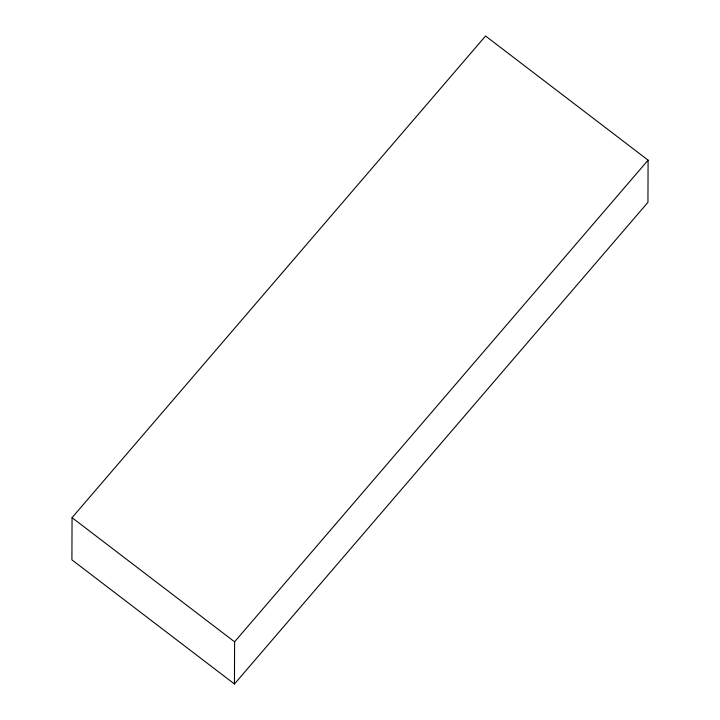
<?xml version="1.0" encoding="UTF-8"?>
<svg xmlns="http://www.w3.org/2000/svg" width="720" height="720" viewBox="0 0 720 720"><rect width="100%" height="100%" fill="white"/><g stroke="black" fill="none" stroke-linecap="round" stroke-linejoin="round"><path stroke-width="1.08" d="M72.054 517.671L71.91 559.845L234.45 684L647.946 202.329L648.09 160.155L485.55 36L72.054 517.671L234.594 641.826L234.45 684M234.594 641.826L648.09 160.155"/></g></svg>
